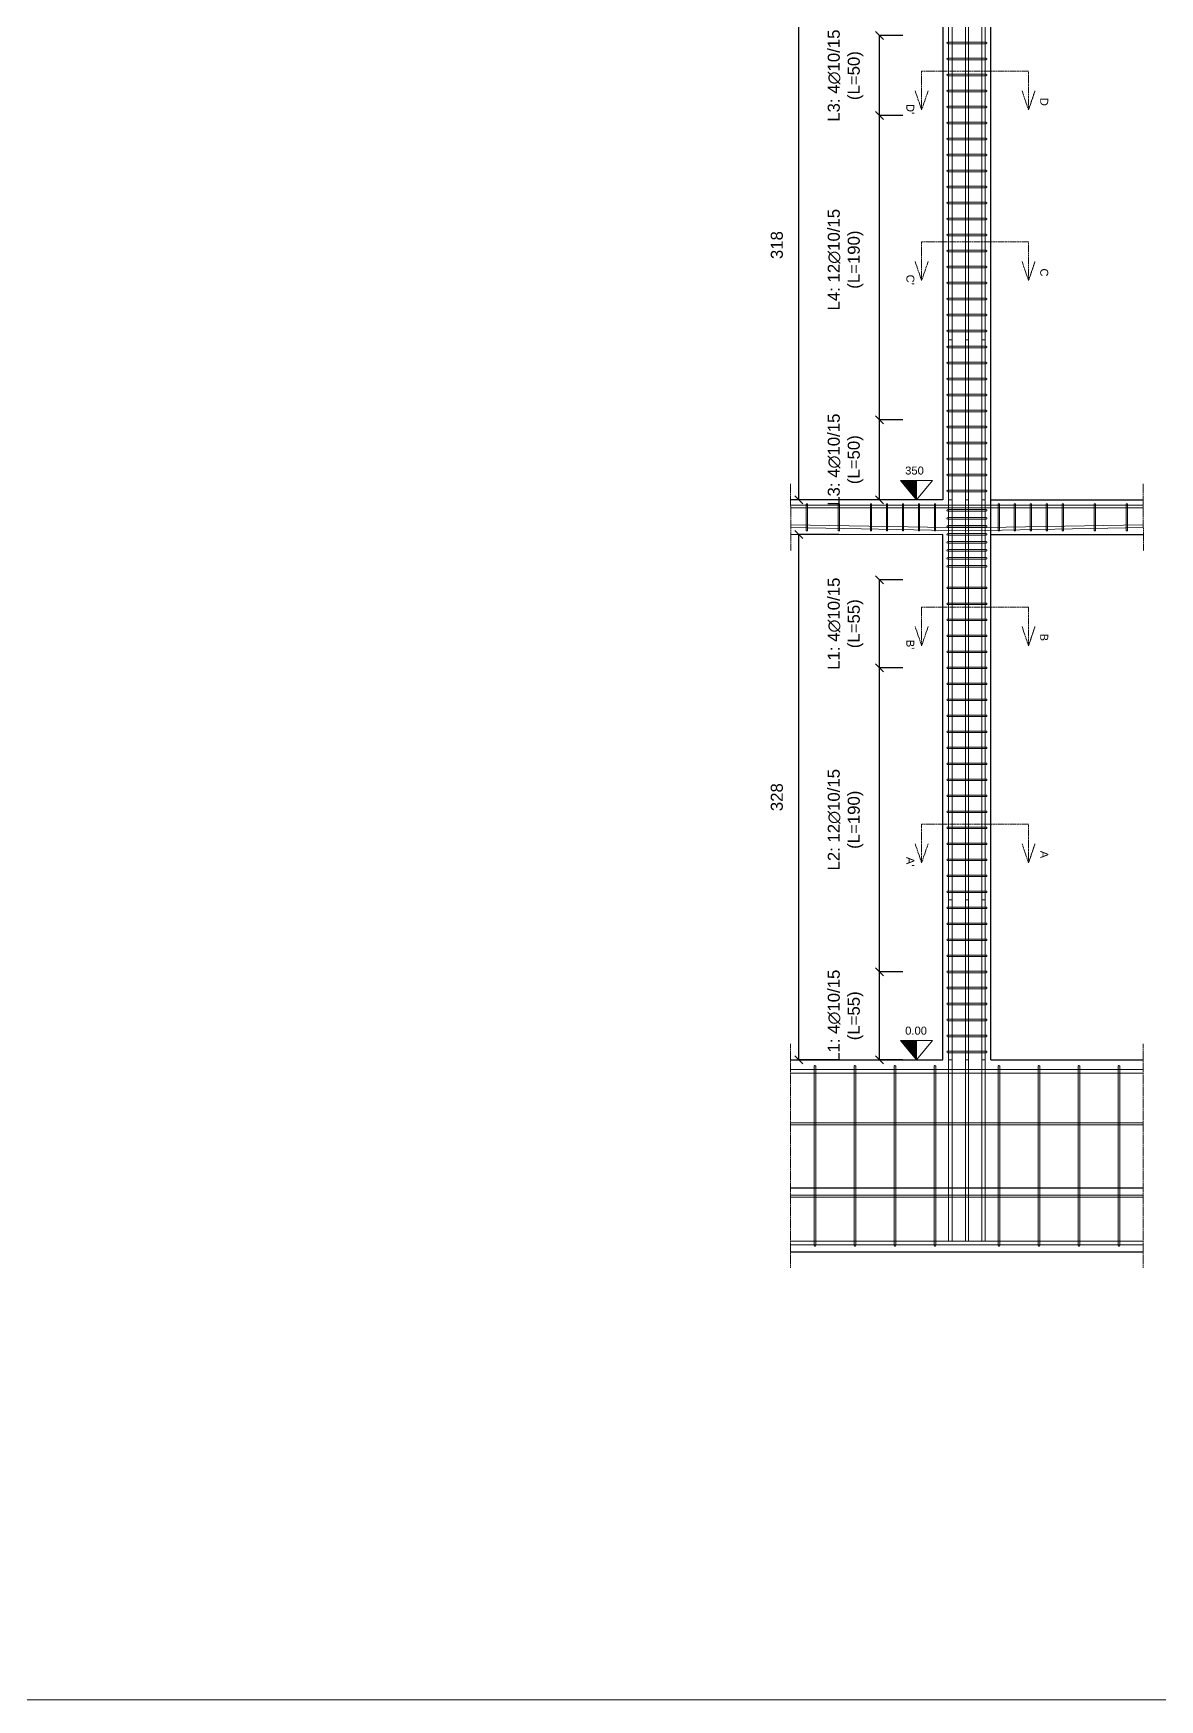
# Model space of a CAD drawing. Header units: millimetres. Extents: x -455371 to 117772, y -78417 to 116564.
# Drawn here: x -424157 to -417118, y 47891 to 58303 of the extents above; entities that cross this region are included whole.
import ezdxf

# ---------------------------------------------------------------- set-up
doc = ezdxf.new("R2010")
doc.units = ezdxf.units.MM
doc.linetypes.add('ACAD_ISO02W100', pattern=[15, 12, -3])
doc.layers.get('0').update_dxf_attribs({"color": 255})
for name, color, linetype, lineweight in [('armature', 5, 'Continuous', 18), ('Cls', 7, 'Continuous', 25), ('quote', 5, 'Continuous', 15), ('Scritte', 7, 'Continuous', 15), ('staffe', 10, 'Continuous', 15), ('tratteggio 1 a 50', 230, 'ACAD_ISO02W100', 15)]:
    doc.layers.add(name, color=color, linetype=linetype, lineweight=lineweight)
doc.layers.add('RETINI', color=253, linetype='Continuous')
doc.styles.get("Standard").update_dxf_attribs({"font": 'arial.ttf'})
doc.dimstyles.new('scala1 a 50', dxfattribs={"dimtxt": 75, "dimasz": 50, "dimexe": 0.18, "dimexo": 250, "dimgap": 100, "dimtad": 2, "dimdec": 0, "dimlfac": 0.1, "dimzin": 0, "dimdsep": 46, "dimtxsty": 'Standard', "dimblk": 'OBLIQUE', "dimcen": -100, "dimadec": 0, "dimazin": 0, "dimtfac": 1, "dimtdec": 0, "dimtofl": 0, "dimtmove": 0, "dimatfit": 3, "dimfxl": 250, "dimfxlon": 1, "dimtolj": 1, "dimtzin": 0, "dimarcsym": 0})

# ---------------------------------------------------------------- blocks, each defined once
blk = doc.blocks.new('*U2677')
at = {"layer": 'staffe'}
blk.add_lwpolyline([(-5, -560), (-5, 560, -1), (5, 560), (5, -560, -1)], format="xyb", close=True, dxfattribs=at)
blk = doc.blocks.new('*U2678')
at = {"layer": 'armature', "color": 0, "linetype": 'ByBlock', "lineweight": -2, "transparency": 16777216}
for p in [(0, 0), (250, 0), (500, 0), (750, 0)]:
    blk.add_blockref('*U2677', p, dxfattribs=at)
blk = doc.blocks.new('*U2681')
at = {"layer": 'staffe'}
blk.add_lwpolyline([(-120, 5), (120, 5, -1), (120, -5), (-120, -5, -1)], format="xyb", close=True, dxfattribs=at)
blk = doc.blocks.new('*U2682')
at = {"layer": 'armature', "color": 0, "linetype": 'ByBlock', "lineweight": -2, "transparency": 16777216}
for p in [(0, 2900), (0, 2800), (0, 2700), (0, 2600), (0, 2500), (0, 2400), (0, 2300), (0, 2200), (0, 2100), (0, 2000), (0, 1900), (0, 1800), (0, 1700), (0, 1600), (0, 1500), (0, 1400), (0, 1300), (0, 1200), (0, 1100), (0, 1000), (0, 900), (0, 800), (0, 700), (0, 600), (0, 500), (0, 400), (0, 300), (0, 200), (0, 100), (0, 0)]:
    blk.add_blockref('*U2681', p, dxfattribs=at)
blk = doc.blocks.new('*U2683')
at = {"layer": 'staffe'}
blk.add_lwpolyline([(-120, 5), (120, 5, -1), (120, -5), (-120, -5, -1)], format="xyb", close=True, dxfattribs=at)
blk = doc.blocks.new('*U2684')
at = {"layer": 'armature', "color": 0, "linetype": 'ByBlock', "lineweight": -2, "transparency": 16777216}
for p in [(0, 2800), (0, 2700), (0, 2600), (0, 2500), (0, 2400), (0, 2300), (0, 2200), (0, 2100), (0, 2000), (0, 1900), (0, 1800), (0, 1700), (0, 1600), (0, 1500), (0, 1400), (0, 1300), (0, 1200), (0, 1100), (0, 1000), (0, 900), (0, 800), (0, 700), (0, 600), (0, 500), (0, 400), (0, 300), (0, 200), (0, 100), (0, 0)]:
    blk.add_blockref('*U2683', p, dxfattribs=at)
blk = doc.blocks.new('*U2654')
at = {"layer": 'staffe'}
blk.add_lwpolyline([(-120, 5), (120, 5, -1), (120, -5), (-120, -5, -1)], format="xyb", close=True, dxfattribs=at)
blk = doc.blocks.new('*U2655')
at = {"layer": 'armature', "color": 0, "linetype": 'ByBlock', "lineweight": -2, "transparency": 16777216}
for p in [(0, 350), (0, 300), (0, 250), (0, 200), (0, 150), (0, 100), (0, 50), (0, 0)]:
    blk.add_blockref('*U2654', p, dxfattribs=at)
blk = doc.blocks.new('*U2666')
at = {"layer": 'staffe'}
blk.add_lwpolyline([(-5, -560), (-5, 560, -1), (5, 560), (5, -560, -1)], format="xyb", close=True, dxfattribs=at)
blk = doc.blocks.new('*U2665')
at = {"layer": 'armature', "color": 0, "linetype": 'ByBlock', "lineweight": -2, "transparency": 16777216}
for p in [(0, 0), (250, 0), (500, 0), (750, 0)]:
    blk.add_blockref('*U2666', p, dxfattribs=at)
blk = doc.blocks.new('*U2730')
at = {"layer": 'staffe'}
blk.add_lwpolyline([(-4, 0), (-4, 81, -1.00038), (4, 81), (4, 0), (4, -81, -1.00038), (-4, -81)], format="xyb", close=True, dxfattribs=at)
blk = doc.blocks.new('*U2731')
at = {"layer": 'Cls', "color": 0, "linetype": 'ByBlock', "lineweight": -2, "transparency": 16777216}
for p in [(-400, 0), (-300, 0), (-200, 0), (-100, 0), (0, 0)]:
    blk.add_blockref('*U2730', p, dxfattribs=at)
blk = doc.blocks.new('*U2728')
at = {"layer": 'staffe'}
blk.add_lwpolyline([(-4, 0), (-4, 81, -1.00038), (4, 81), (4, 0), (4, -81, -1.00038), (-4, -81)], format="xyb", close=True, dxfattribs=at)
blk = doc.blocks.new('*U2729')
at = {"layer": 'Cls', "color": 0, "linetype": 'ByBlock', "lineweight": -2, "transparency": 16777216}
for p in [(-200, 0), (0, 0)]:
    blk.add_blockref('*U2728', p, dxfattribs=at)
blk = doc.blocks.new('*U2719')
at = {"layer": 'staffe'}
blk.add_lwpolyline([(-4, 0), (-4, 81, -1.00038), (4, 81), (4, 0), (4, -81, -1.00038), (-4, -81)], format="xyb", close=True, dxfattribs=at)
blk = doc.blocks.new('*U2720')
at = {"layer": 'Cls', "color": 0, "linetype": 'ByBlock', "lineweight": -2, "transparency": 16777216}
for p in [(-400, 0), (-300, 0), (-200, 0), (-100, 0), (0, 0)]:
    blk.add_blockref('*U2719', p, dxfattribs=at)
blk = doc.blocks.new('*U2717')
at = {"layer": 'staffe'}
blk.add_lwpolyline([(-4, 0), (-4, 81, -1.00038), (4, 81), (4, 0), (4, -81, -1.00038), (-4, -81)], format="xyb", close=True, dxfattribs=at)
blk = doc.blocks.new('*U2718')
at = {"layer": 'Cls', "color": 0, "linetype": 'ByBlock', "lineweight": -2, "transparency": 16777216}
for p in [(-200, 0), (0, 0)]:
    blk.add_blockref('*U2717', p, dxfattribs=at)
blk = doc.blocks.new('_Oblique')
at = {"color": 0, "linetype": 'ByBlock', "lineweight": -2}
blk.add_line((-0.5, -0.5), (0.5, 0.5), dxfattribs=at)
blk = doc.blocks.new('*D2833')
at = {"layer": 'Defpoints', "color": 0, "transparency": 16777216}
for p in [(-419372, 58572), (-418472, 58572), (-418472, 55389)]:
    blk.add_point(p, dxfattribs=at)
at = {"layer": 'quote', "color": 0, "lineweight": -2, "transparency": 16777216}
for p, q in [((-419122, 58572), (-419372, 58572)), ((-419372, 55389), (-419372, 58572)), ((-419122, 55389), (-419372, 55389))]:
    blk.add_line(p, q, dxfattribs=at)
at = {"layer": 'quote', "color": 0, "lineweight": -2, "transparency": 16777216, "xscale": 50, "yscale": 50, "zscale": 50}
for p, rotation in [((-419372, 58572), 90), ((-419372, 55389), 270)]:
    blk.add_blockref('_Oblique', p, dxfattribs=dict(at, rotation=rotation))
at = {"layer": 'quote', "color": 0, "transparency": 16777216, "insert": (-419510, 56980), "char_height": 75, "attachment_point": 5, "rotation": 90}
blk.add_mtext('\\A1;318', dxfattribs=at)
blk = doc.blocks.new('*D2834')
at = {"layer": 'Defpoints', "color": 0, "transparency": 16777216}
for p in [(-419372, 55172), (-418472, 55172), (-418472, 51889)]:
    blk.add_point(p, dxfattribs=at)
at = {"layer": 'quote', "color": 0, "lineweight": -2, "transparency": 16777216}
for p, q in [((-419122, 55172), (-419372, 55172)), ((-419372, 51889), (-419372, 55172)), ((-419122, 51889), (-419372, 51889))]:
    blk.add_line(p, q, dxfattribs=at)
at = {"layer": 'quote', "color": 0, "lineweight": -2, "transparency": 16777216, "xscale": 50, "yscale": 50, "zscale": 50}
for p, rotation in [((-419372, 55172), 90), ((-419372, 51889), 270)]:
    blk.add_blockref('_Oblique', p, dxfattribs=dict(at, rotation=rotation))
at = {"layer": 'quote', "color": 0, "transparency": 16777216, "insert": (-419510, 53530), "char_height": 75, "attachment_point": 5, "rotation": 90}
blk.add_mtext('\\A1;328', dxfattribs=at)
blk = doc.blocks.new('*D2858')
at = {"layer": 'Defpoints', "color": 0, "transparency": 16777216}
for p in [(-418868, 52439), (-418472, 52439), (-418472, 51889)]:
    blk.add_point(p, dxfattribs=at)
at = {"layer": 'quote', "color": 0, "lineweight": -2, "transparency": 16777216}
for p, q in [((-418722, 52439), (-418869, 52439)), ((-418868, 51889), (-418868, 52439)), ((-418722, 51889), (-418869, 51889))]:
    blk.add_line(p, q, dxfattribs=at)
at = {"layer": 'quote', "color": 0, "lineweight": -2, "transparency": 16777216, "xscale": 50, "yscale": 50, "zscale": 50}
for p, rotation in [((-418868, 52439), 90), ((-418868, 51889), 270)]:
    blk.add_blockref('_Oblique', p, dxfattribs=dict(at, rotation=rotation))
at = {"layer": 'quote', "color": 0, "transparency": 16777216, "insert": (-419081, 52164), "char_height": 75, "attachment_point": 5, "rotation": 90}
blk.add_mtext('\\A1;L1: {\\A0;4∅10/15} \\P(L=55)', dxfattribs=at)
blk = doc.blocks.new('*D2883')
at = {"layer": 'Defpoints', "color": 0, "transparency": 16777216}
for p in [(-418868, 54339), (-418472, 54339), (-418472, 52439)]:
    blk.add_point(p, dxfattribs=at)
at = {"layer": 'quote', "color": 0, "lineweight": -2, "transparency": 16777216}
for p, q in [((-418722, 54339), (-418869, 54339)), ((-418868, 52439), (-418868, 54339)), ((-418722, 52439), (-418869, 52439))]:
    blk.add_line(p, q, dxfattribs=at)
at = {"layer": 'quote', "color": 0, "lineweight": -2, "transparency": 16777216, "xscale": 50, "yscale": 50, "zscale": 50}
for p, rotation in [((-418868, 54339), 90), ((-418868, 52439), 270)]:
    blk.add_blockref('_Oblique', p, dxfattribs=dict(at, rotation=rotation))
at = {"layer": 'quote', "color": 0, "transparency": 16777216, "insert": (-419081, 53389), "char_height": 75, "attachment_point": 5, "rotation": 90}
blk.add_mtext('\\A1;L2: {\\A0;12∅10/15} \\P(L=190)', dxfattribs=at)
blk = doc.blocks.new('*D2884')
at = {"layer": 'Defpoints', "color": 0, "transparency": 16777216}
for p in [(-418868, 54889), (-418472, 54889), (-418472, 54339)]:
    blk.add_point(p, dxfattribs=at)
at = {"layer": 'quote', "color": 0, "lineweight": -2, "transparency": 16777216}
for p, q in [((-418722, 54889), (-418869, 54889)), ((-418868, 54339), (-418868, 54889)), ((-418722, 54339), (-418869, 54339))]:
    blk.add_line(p, q, dxfattribs=at)
at = {"layer": 'quote', "color": 0, "lineweight": -2, "transparency": 16777216, "xscale": 50, "yscale": 50, "zscale": 50}
for p, rotation in [((-418868, 54889), 90), ((-418868, 54339), 270)]:
    blk.add_blockref('_Oblique', p, dxfattribs=dict(at, rotation=rotation))
at = {"layer": 'quote', "color": 0, "transparency": 16777216, "insert": (-419081, 54614), "char_height": 75, "attachment_point": 5, "rotation": 90}
blk.add_mtext('\\A1;L1: {\\A0;4∅10/15} \\P(L=55)', dxfattribs=at)
blk = doc.blocks.new('*D2885')
at = {"layer": 'Defpoints', "color": 0, "transparency": 16777216}
for p in [(-418868, 55889), (-418472, 55889), (-418472, 55389)]:
    blk.add_point(p, dxfattribs=at)
at = {"layer": 'quote', "color": 0, "lineweight": -2, "transparency": 16777216}
for p, q in [((-418722, 55889), (-418869, 55889)), ((-418868, 55389), (-418868, 55889)), ((-418722, 55389), (-418869, 55389))]:
    blk.add_line(p, q, dxfattribs=at)
at = {"layer": 'quote', "color": 0, "lineweight": -2, "transparency": 16777216, "xscale": 50, "yscale": 50, "zscale": 50}
for p, rotation in [((-418868, 55889), 90), ((-418868, 55389), 270)]:
    blk.add_blockref('_Oblique', p, dxfattribs=dict(at, rotation=rotation))
at = {"layer": 'quote', "color": 0, "transparency": 16777216, "insert": (-419081, 55639), "char_height": 75, "attachment_point": 5, "rotation": 90}
blk.add_mtext('\\A1;L3: {\\A0;4∅10/15} \\P(L=50)', dxfattribs=at)
blk = doc.blocks.new('*D2886')
at = {"layer": 'Defpoints', "color": 0, "transparency": 16777216}
for p in [(-418868, 57789), (-418472, 57789), (-418472, 55889)]:
    blk.add_point(p, dxfattribs=at)
at = {"layer": 'quote', "color": 0, "lineweight": -2, "transparency": 16777216}
for p, q in [((-418722, 57789), (-418869, 57789)), ((-418868, 55889), (-418868, 57789)), ((-418722, 55889), (-418869, 55889))]:
    blk.add_line(p, q, dxfattribs=at)
at = {"layer": 'quote', "color": 0, "lineweight": -2, "transparency": 16777216, "xscale": 50, "yscale": 50, "zscale": 50}
for p, rotation in [((-418868, 57789), 90), ((-418868, 55889), 270)]:
    blk.add_blockref('_Oblique', p, dxfattribs=dict(at, rotation=rotation))
at = {"layer": 'quote', "color": 0, "transparency": 16777216, "insert": (-419081, 56889), "char_height": 75, "attachment_point": 5, "rotation": 90}
blk.add_mtext('\\A1;L4: {\\A0;12∅10/15} \\P(L=190)', dxfattribs=at)
blk = doc.blocks.new('*D2887')
at = {"layer": 'Defpoints', "color": 0, "transparency": 16777216}
for p in [(-418868, 58289), (-418472, 58289), (-418472, 57789)]:
    blk.add_point(p, dxfattribs=at)
at = {"layer": 'quote', "color": 0, "lineweight": -2, "transparency": 16777216}
for p, q in [((-418722, 58289), (-418869, 58289)), ((-418868, 57789), (-418868, 58289)), ((-418722, 57789), (-418869, 57789))]:
    blk.add_line(p, q, dxfattribs=at)
at = {"layer": 'quote', "color": 0, "lineweight": -2, "transparency": 16777216, "xscale": 50, "yscale": 50, "zscale": 50}
for p, rotation in [((-418868, 58289), 90), ((-418868, 57789), 270)]:
    blk.add_blockref('_Oblique', p, dxfattribs=dict(at, rotation=rotation))
at = {"layer": 'quote', "color": 0, "transparency": 16777216, "insert": (-419081, 58039), "char_height": 75, "attachment_point": 5, "rotation": 90}
blk.add_mtext('\\A1;L3: {\\A0;4∅10/15} \\P(L=50)', dxfattribs=at)

msp = doc.modelspace()

# ---------------------------------------------------------------- hatches: boundary and pattern name
at = {"layer": 'RETINI'}
h = msp.add_hatch(color=256, dxfattribs=at)
h.dxf.hatch_style = 1
h.paths.add_polyline_path([(-418737.5, 55509.9), (-418637.5, 55388.5), (-418637.5, 55509.9)])
h = msp.add_hatch(color=256, dxfattribs=at)
h.dxf.hatch_style = 1
h.paths.add_polyline_path([(-418737.5, 52009.9), (-418637.5, 51888.5), (-418637.5, 52009.9)])

# ---------------------------------------------------------------- linework, layer by layer
at = {"layer": 'armature'}
for p, q in [((-417220.6, 55355.5), (-419424.4, 55355.5)), ((-419424.4, 55337.5), (-417220.6, 55337.5)), ((-419424.4, 55232.5), (-418322.5, 55212.2)), ((-418322.5, 55194.2), (-419424.4, 55214.5)), ((-417220.6, 55232.5), (-418322.5, 55212.2)), ((-418322.5, 55194.2), (-417220.6, 55214.5))]:
    msp.add_line(p, q, dxfattribs=at)
for points in [[(-418415.5, 56538.5), (-418415.5, 56388.5), (-418415.5, 55388.5), (-418437.5, 55388.5), (-418437.5, 56388.5), (-418437.5, 56538.5), (-418437.5, 59788.5), (-418415.5, 59788.5), (-418415.5, 56538.5)], [(-418331.5, 56388.5), (-418331.5, 56538.5), (-418331.5, 59788.5), (-418313.5, 59788.5), (-418313.5, 56538.5)], [(-418229.5, 56543.5), (-418229.5, 56388.5), (-418229.5, 55388.5), (-418207.5, 55388.5), (-418207.5, 56388.5), (-418207.5, 56543.5), (-418207.5, 59788.5), (-418229.5, 59788.5), (-418229.5, 56543.5)], [(-418331.5, 56388.5), (-418331.5, 55388.5), (-418313.5, 55388.5), (-418313.5, 56388.5), (-418313.5, 56538.5)], [(-418437.5, 51888.5), (-418415.5, 51888.5), (-418415.5, 56388.5), (-418437.5, 56388.5), (-418437.5, 51888.5)], [(-418207.5, 51888.5), (-418229.5, 51888.5), (-418229.5, 56388.5), (-418207.5, 56388.5), (-418207.5, 51888.5)], [(-418437.5, 52888.5), (-418415.5, 52888.5), (-418415.5, 50755.5), (-418437.5, 50755.5), (-418437.5, 52888.5)], [(-418331.5, 52888.5), (-418313.5, 52888.5), (-418313.5, 50755.5), (-418331.5, 50755.5), (-418331.5, 52888.5)], [(-418229.5, 52888.5), (-418207.5, 52888.5), (-418207.5, 50755.5), (-418229.5, 50755.5), (-418229.5, 52888.5)], [(-419424.4, 51827.5), (-417220.6, 51827.5)], [(-419424.4, 51805.5), (-417220.6, 51805.5)], [(-419424.4, 51494.5), (-417220.6, 51494.5)], [(-419424.4, 51482.5), (-417220.6, 51482.5)], [(-419424.4, 51043.5), (-417220.6, 51043.5)], [(-419424.4, 51031.5), (-417220.6, 51031.5)], [(-419424.4, 50755.5), (-417220.6, 50755.5)], [(-419424.4, 50733.5), (-417220.6, 50733.5)]]:
    msp.add_lwpolyline(points, dxfattribs=at)
msp.add_lwpolyline([(-418331.5, 56388.5), (-418313.5, 56388.5), (-418313.5, 51888.5), (-418331.5, 51888.5)], close=True, dxfattribs=at)
at = {"layer": 'Cls'}
for points in [[(-418172.5, 51888.5), (-418172.5, 65368.5)], [(-419424.4, 58568.5), (-418472.5, 58568.5), (-418472.5, 55388.5), (-419424.4, 55388.5)], [(-418172.5, 55388.5), (-417220.6, 55388.5)], [(-419424.4, 51888.5), (-418472.5, 51888.5), (-418472.5, 55172.2), (-419424.4, 55168.5)], [(-417220.6, 55168.5), (-418172.5, 55168.5)], [(-418172.5, 51888.5), (-417220.6, 51888.5)], [(-419424.4, 51088.5), (-417220.6, 51088.5)], [(-419424.4, 50688.5), (-417220.6, 50688.5)]]:
    msp.add_lwpolyline(points, dxfattribs=at)
at = {"layer": 'quote'}
msp.add_lwpolyline([(-455370.7, 70223.3), (-403722.5, 70223.3), (-403722.5, 47890.5), (-455370.7, 47890.5)], close=True, dxfattribs=at)
for points in [[(-418637.5, 55388.5), (-418737.5, 55509.9), (-418537.5, 55509.9), (-418637.5, 55388.5)], [(-418637.5, 55388.5), (-418637.5, 55509.9)], [(-418637.5, 51888.5), (-418737.5, 52009.9), (-418537.5, 52009.9), (-418637.5, 51888.5)], [(-418637.5, 51888.5), (-418637.5, 52009.9)]]:
    msp.add_lwpolyline(points, dxfattribs=at)
at = {"layer": 'tratteggio 1 a 50'}
for points in [[(-417977.9, 57943.9), (-417977.9, 57943.9), (-417937.5, 57824.3), (-417937.5, 58066.2), (-418605.4, 58066.2), (-418605.4, 57824.3)], [(-418565, 57943.9), (-418565, 57943.9), (-418605.4, 57824.3), (-418645.8, 57943.9), (-418645.8, 57943.9)], [(-417977.9, 56877.3), (-417977.9, 56877.3), (-417937.5, 56757.8), (-417937.5, 56999.6), (-418605.4, 56999.6), (-418605.4, 56757.8)], [(-418565, 56877.3), (-418565, 56877.3), (-418605.4, 56757.8), (-418645.8, 56877.3), (-418645.8, 56877.3)], [(-419424.4, 55488.5), (-419423.1, 55068.5)], [(-417220.9, 55488.5), (-417219.6, 55068.5)], [(-417977.9, 54595.7), (-417977.9, 54595.7), (-417937.5, 54476.1), (-417937.5, 54717.9), (-418605.4, 54717.9), (-418605.4, 54476.1)], [(-418565, 54595.7), (-418565, 54595.7), (-418605.4, 54476.1), (-418645.8, 54595.7), (-418645.8, 54595.7)], [(-417977.9, 53238.8), (-417977.9, 53238.8), (-417937.5, 53119.2), (-417937.5, 53361.1), (-418605.4, 53361.1), (-418605.4, 53119.2)], [(-418565, 53238.8), (-418565, 53238.8), (-418605.4, 53119.2), (-418645.8, 53238.8), (-418645.8, 53238.8)], [(-419424.4, 51988.5), (-419424.4, 50588.5)], [(-417220.6, 51988.5), (-417220.6, 50588.5)]]:
    msp.add_lwpolyline(points, dxfattribs=at)
for points in [[(-417937.5, 57824.3), (-417897.1, 57943.9), (-417897.1, 57943.9), (-417897.1, 57943.9)], [(-417937.5, 56757.8), (-417897.1, 56877.3), (-417897.1, 56877.3), (-417897.1, 56877.3)], [(-417937.5, 54476.1), (-417897.1, 54595.7), (-417897.1, 54595.7), (-417897.1, 54595.7)], [(-417937.5, 53119.2), (-417897.1, 53238.8), (-417897.1, 53238.8), (-417897.1, 53238.8)]]:
    msp.add_lwpolyline(points, close=True, dxfattribs=at)

# ---------------------------------------------------------------- block references
at = {"layer": 'armature'}
for name, p in [('*U2684', (-418322.5, 55443.5)), ('*U2655', (-418322.5, 54972.2)), ('*U2682', (-418322.5, 51938.5)), ('*U2665', (-418122.5, 51288.5))]:
    msp.add_blockref(name, p, dxfattribs=at)
at = {"layer": 'armature', "xscale": -1}
msp.add_blockref('*U2678', (-418522.5, 51288.5), dxfattribs=at)
at = {"layer": 'Cls'}
for name, p in [('*U2729', (-419122.1, 55278.5)), ('*U2731', (-418522.1, 55278.5))]:
    msp.add_blockref(name, p, dxfattribs=at)
at = {"layer": 'Cls', "xscale": -1}
for name, p in [('*U2720', (-418122.9, 55278.5)), ('*U2718', (-417522.9, 55278.5))]:
    msp.add_blockref(name, p, dxfattribs=at)

# ---------------------------------------------------------------- texts
at = {"layer": 'Scritte', "char_height": 50, "attachment_point": 1, "rotation": 270}
for s, insert in [("D'", (-418651.1, 57861.9)), ('D', (-417814.5, 57900.4)), ("C'", (-418651.1, 56795.4)), ('C', (-417814.5, 56833.9)), ("B'", (-418651.1, 54513.7)), ('B', (-417814.5, 54552.2)), ("A'", (-418651.1, 53156.8)), ('A', (-417814.5, 53195.3))]:
    msp.add_mtext_dynamic_manual_height_columns(s, width=371.945, gutter_width=12.5, heights=[0], dxfattribs=dict(at, insert=insert))
at = {"layer": 'Scritte', "char_height": 50, "attachment_point": 1}
for s, insert in [('350', (-418708.3, 55596.1)), ('0.00', (-418708.3, 52096.1))]:
    msp.add_mtext_dynamic_manual_height_columns(s, width=147.198, gutter_width=12.5, heights=[0], dxfattribs=dict(at, insert=insert))

# ---------------------------------------------------------------- dimensions: what is measured, and where the dimension line sits
at = {"layer": 'quote'}
for base, p1, p2, picture, middle in [((-419372.1, 58572.2), (-418472.5, 55388.5), (-418472.5, 58572.2), '*D2833', (-419510.5, 56980.4)), ((-419372.1, 55172.2), (-418472.5, 51888.5), (-418472.5, 55172.2), '*D2834', (-419510.5, 53530.4))]:
    dim = msp.add_linear_dim(base=base, p1=p1, p2=p2, angle=90, dimstyle='scala1 a 50', dxfattribs=at)
    dim.commit()
    dim.dimension.update_dxf_attribs({"geometry": picture, "text_midpoint": middle})
for base, p1, p2, text, picture, middle in [((-418868.4, 58288.5), (-418472.5, 57788.5), (-418472.5, 58288.5), 'L3: {\\A0;4∅10/15} \\P(L=<>)', '*D2887', (-418868.4, 58038.5)), ((-418868.4, 57788.5), (-418472.5, 55888.5), (-418472.5, 57788.5), 'L4: {\\A0;12∅10/15} \\P(L=<>)', '*D2886', (-418868.4, 56888.5)), ((-418868.4, 55888.5), (-418472.5, 55388.5), (-418472.5, 55888.5), 'L3: {\\A0;4∅10/15} \\P(L=<>)', '*D2885', (-418868.4, 55638.5)), ((-418868.4, 54888.5), (-418472.5, 54338.5), (-418472.5, 54888.5), 'L1: {\\A0;4∅10/15} \\P(L=<>)', '*D2884', (-418868.4, 54613.5)), ((-418868.4, 54338.5), (-418472.5, 52438.5), (-418472.5, 54338.5), 'L2: {\\A0;12∅10/15} \\P(L=<>)', '*D2883', (-418868.4, 53388.5)), ((-418868.4, 52438.5), (-418472.5, 51888.5), (-418472.5, 52438.5), 'L1: {\\A0;4∅10/15} \\P(L=<>)', '*D2858', (-418868.4, 52163.5))]:
    dim = msp.add_linear_dim(base=base, p1=p1, p2=p2, angle=90, text=text, dimstyle='scala1 a 50', dxfattribs=at)
    dim.commit()
    dim.dimension.update_dxf_attribs({"geometry": picture, "text_midpoint": middle, "dimtype": 161})

doc.saveas('drawing.dxf')
